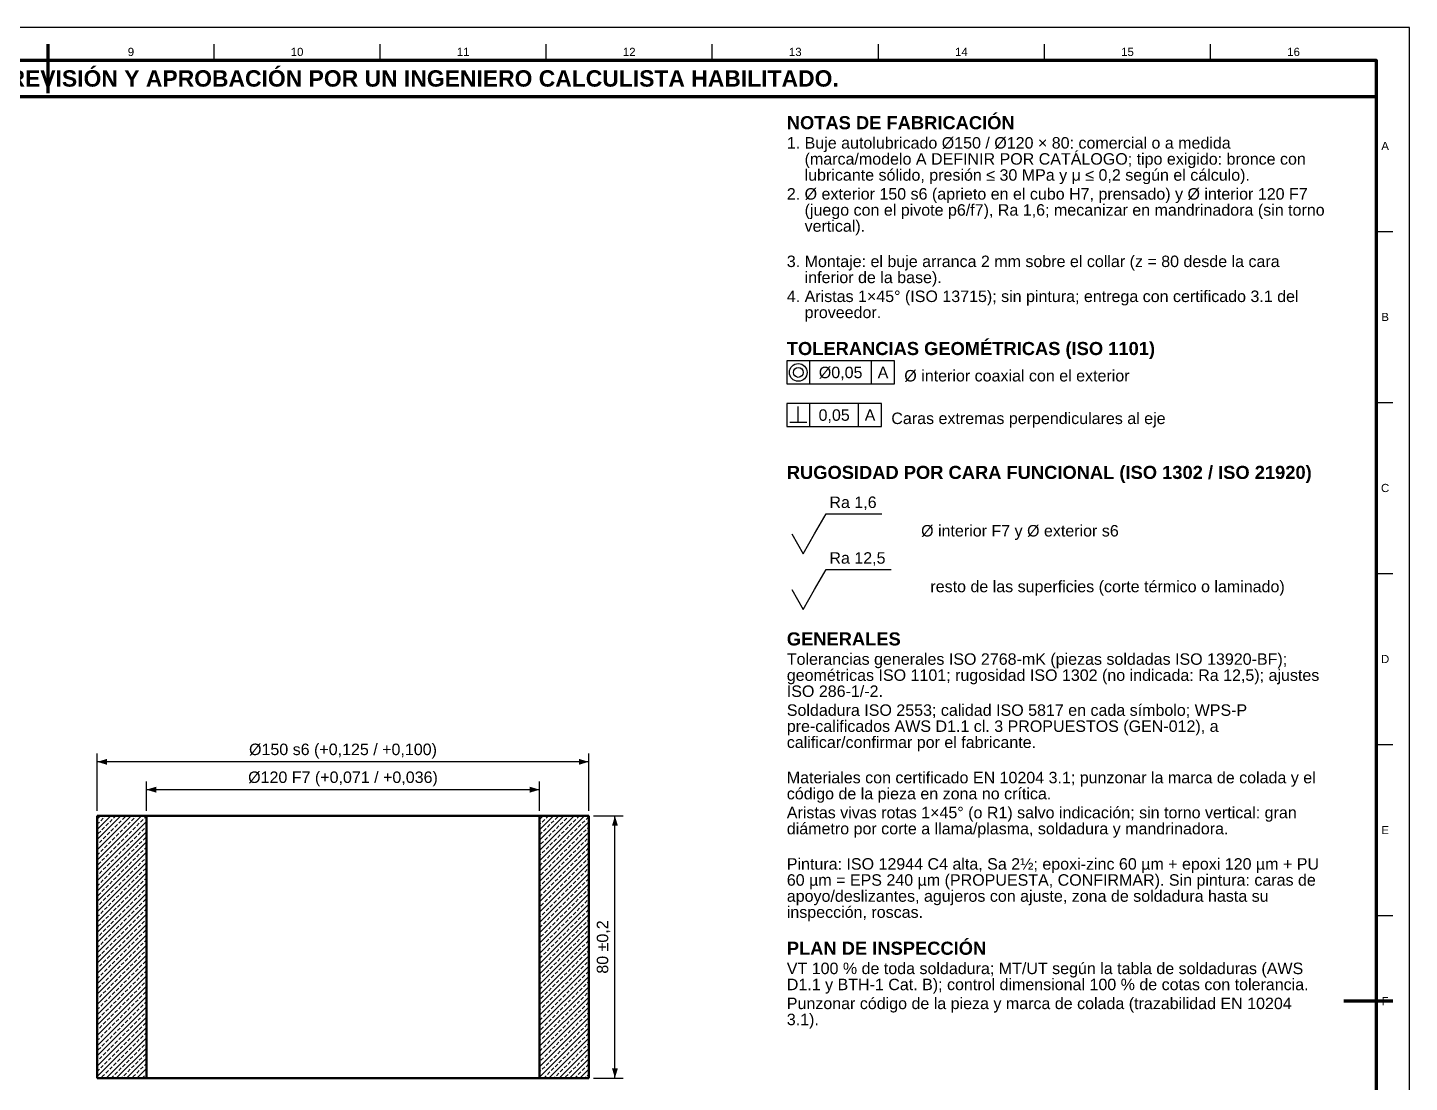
# Model space of a CAD drawing. Header units: millimetres. Extents: x 0 to 841, y 0 to 594.
# Drawn here: x 419.3 to 841, y 272.2 to 594 of the extents above; entities that cross this region are included whole.
import ezdxf
from ezdxf.enums import TextEntityAlignment as Align

# ---------------------------------------------------------------- set-up
doc = ezdxf.new("R2010")
doc.units = ezdxf.units.MM
for name, color, linetype, lineweight in [('ACH', 7, 'CONTINUOUS', 13), ('COTA', 7, 'CONTINUOUS', 25), ('FINA', 7, 'CONTINUOUS', 25), ('MARCO', 7, 'CONTINUOUS', 70), ('TXT', 7, 'CONTINUOUS', 25), ('VIS', 7, 'CONTINUOUS', 50)]:
    doc.layers.add(name, color=color, linetype=linetype, lineweight=lineweight)
doc.styles.add('STD', font='LiberationSans-Regular.ttf')
doc.styles.add('STDB', font='LiberationSans-Bold.ttf')

msp = doc.modelspace()

# ---------------------------------------------------------------- hatches: boundary and pattern name
at = {"layer": 'ACH'}
h = msp.add_hatch(dxfattribs=at)
h.set_pattern_fill('ANSI33', scale=0.35)
h.paths.add_polyline_path([(440.55, 273.5), (440.55, 353.5), (455.55, 353.5), (455.55, 273.5)])
h = msp.add_hatch(dxfattribs=at)
h.set_pattern_fill('ANSI33', scale=0.35)
h.paths.add_polyline_path([(590.55, 353.5), (590.55, 273.5), (575.55, 273.5), (575.55, 353.5)])

# ---------------------------------------------------------------- linework, layer by layer
at = {"layer": 'COTA'}
for p, q in [((658, 485.3), (658, 492.3)), ((676.86, 485.3), (676.86, 492.3)), ((654.5, 473.6), (654.5, 478.4)), ((658, 472.3), (658, 479.3)), ((672.9, 472.3), (672.9, 479.3)), ((651.9, 473.6), (657.1, 473.6)), ((440.55, 355), (440.55, 372.5)), ((590.55, 355), (590.55, 372.5)), ((590.55, 370), (440.55, 370)), ((455.55, 355), (455.55, 364)), ((575.55, 355), (575.55, 364)), ((575.55, 361.5), (455.55, 361.5)), ((592.05, 353.5), (601.05, 353.5)), ((598.55, 273.5), (598.55, 353.5)), ((592.05, 273.5), (601.05, 273.5))]:
    msp.add_line(p, q, dxfattribs=at)
for points in [[(651, 485.3), (683.86, 485.3), (683.86, 492.3), (651, 492.3)], [(651, 472.3), (679.9, 472.3), (679.9, 479.3), (651, 479.3)]]:
    msp.add_lwpolyline(points, close=True, dxfattribs=at)
for points in [[(659.5, 439.6), (663, 445.7), (679.99, 445.7)], [(652.5, 439.6), (656, 433.5), (659.5, 439.6)], [(659.5, 422.6), (663, 428.7), (682.82, 428.7)], [(652.5, 422.6), (656, 416.5), (659.5, 422.6)]]:
    msp.add_lwpolyline(points, dxfattribs=at)
for radius in [2.7, 1.5]:
    msp.add_circle((654.5, 488.8), radius, dxfattribs=at)
for points in [[(440.55, 370), (443.55, 369.1), (443.55, 370.9)], [(590.55, 370), (587.55, 370.9), (587.55, 369.1)], [(455.55, 361.5), (458.55, 360.6), (458.55, 362.4)], [(575.55, 361.5), (572.55, 362.4), (572.55, 360.6)], [(598.55, 353.5), (597.65, 350.5), (599.45, 350.5)], [(598.55, 273.5), (599.45, 276.5), (597.65, 276.5)]]:
    msp.add_solid(points, dxfattribs=at)
at = {"layer": 'FINA'}
for p, q in [((425.5, 584), (425.5, 589)), ((476.19, 584), (476.19, 589)), ((526.88, 584), (526.88, 589)), ((577.56, 584), (577.56, 589)), ((628.25, 584), (628.25, 589)), ((678.94, 584), (678.94, 589)), ((729.62, 584), (729.62, 589)), ((780.31, 584), (780.31, 589)), ((831, 531.82), (836, 531.82)), ((831, 479.64), (836, 479.64)), ((831, 427.45), (836, 427.45)), ((831, 375.27), (836, 375.27)), ((831, 323.09), (836, 323.09))]:
    msp.add_line(p, q, dxfattribs=at)
msp.add_lwpolyline([(0, 0), (841, 0), (841, 594), (0, 594)], close=True, dxfattribs=at)
at = {"layer": 'MARCO'}
for p, q in [((425.5, 589), (425.5, 574)), ((836, 297), (821, 297))]:
    msp.add_line(p, q, dxfattribs=at)
for points in [[(20, 10), (831, 10), (831, 584), (20, 584)], [(20, 573), (831, 573), (831, 584), (20, 584)]]:
    msp.add_lwpolyline(points, close=True, dxfattribs=at)
at = {"layer": 'VIS'}
for points in [[(440.55, 353.5), (440.55, 273.5)], [(455.55, 353.5), (440.55, 353.5)], [(455.55, 353.5), (455.55, 273.5)], [(575.55, 353.5), (574.95, 353.5), (574.35, 353.5), (573.75, 353.5), (573.15, 353.5), (572.55, 353.5), (571.95, 353.5), (571.35, 353.5), (570.75, 353.5), (570.15, 353.5), (569.55, 353.5), (568.95, 353.5), (568.35, 353.5), (567.75, 353.5), (567.15, 353.5), (566.55, 353.5), (565.95, 353.5), (565.35, 353.5), (564.75, 353.5), (564.15, 353.5), (563.55, 353.5), (562.95, 353.5), (562.35, 353.5), (561.75, 353.5), (561.15, 353.5), (560.55, 353.5), (559.95, 353.5), (559.35, 353.5), (558.75, 353.5), (558.15, 353.5), (557.55, 353.5), (556.95, 353.5), (556.35, 353.5), (555.75, 353.5), (555.15, 353.5), (554.55, 353.5), (553.95, 353.5), (553.35, 353.5), (552.75, 353.5), (552.15, 353.5), (551.55, 353.5), (550.95, 353.5), (550.35, 353.5), (549.75, 353.5), (549.15, 353.5), (548.55, 353.5), (547.95, 353.5), (547.35, 353.5), (546.75, 353.5), (546.15, 353.5), (545.55, 353.5), (544.95, 353.5), (544.35, 353.5), (543.75, 353.5), (543.15, 353.5), (542.55, 353.5), (541.95, 353.5), (541.35, 353.5), (540.75, 353.5), (540.15, 353.5), (539.55, 353.5), (538.95, 353.5), (538.35, 353.5), (537.75, 353.5), (537.15, 353.5), (536.55, 353.5), (535.95, 353.5), (535.35, 353.5), (534.75, 353.5), (534.15, 353.5), (533.55, 353.5), (532.95, 353.5), (532.35, 353.5), (531.75, 353.5), (531.15, 353.5), (530.55, 353.5), (529.95, 353.5), (529.35, 353.5), (528.75, 353.5), (528.15, 353.5), (527.55, 353.5), (526.95, 353.5), (526.35, 353.5), (525.75, 353.5), (525.15, 353.5), (524.55, 353.5), (523.95, 353.5), (523.35, 353.5), (522.75, 353.5), (522.15, 353.5), (521.55, 353.5), (520.95, 353.5), (520.35, 353.5), (519.75, 353.5), (519.15, 353.5), (518.55, 353.5), (517.95, 353.5), (517.35, 353.5), (516.75, 353.5), (516.15, 353.5), (515.55, 353.5), (514.95, 353.5), (514.35, 353.5), (513.75, 353.5), (513.15, 353.5), (512.55, 353.5), (511.95, 353.5), (511.35, 353.5), (510.75, 353.5), (510.15, 353.5), (509.55, 353.5), (508.95, 353.5), (508.35, 353.5), (507.75, 353.5), (507.15, 353.5), (506.55, 353.5), (505.95, 353.5), (505.35, 353.5), (504.75, 353.5), (504.15, 353.5), (503.55, 353.5), (502.95, 353.5), (502.35, 353.5), (501.75, 353.5), (501.15, 353.5), (500.55, 353.5), (499.95, 353.5), (499.35, 353.5), (498.75, 353.5), (498.15, 353.5), (497.55, 353.5), (496.95, 353.5), (496.35, 353.5), (495.75, 353.5), (495.15, 353.5), (494.55, 353.5), (493.95, 353.5), (493.35, 353.5), (492.75, 353.5), (492.15, 353.5), (491.55, 353.5), (490.95, 353.5), (490.35, 353.5), (489.75, 353.5), (489.15, 353.5), (488.55, 353.5), (487.95, 353.5), (487.35, 353.5), (486.75, 353.5), (486.15, 353.5), (485.55, 353.5), (484.95, 353.5), (484.35, 353.5), (483.75, 353.5), (483.15, 353.5), (482.55, 353.5), (481.95, 353.5), (481.35, 353.5), (480.75, 353.5), (480.15, 353.5), (479.55, 353.5), (478.95, 353.5), (478.35, 353.5), (477.75, 353.5), (477.15, 353.5), (476.55, 353.5), (475.95, 353.5), (475.35, 353.5), (474.75, 353.5), (474.15, 353.5), (473.55, 353.5), (472.95, 353.5), (472.35, 353.5), (471.75, 353.5), (471.15, 353.5), (470.55, 353.5), (469.95, 353.5), (469.35, 353.5), (468.75, 353.5), (468.15, 353.5), (467.55, 353.5), (466.95, 353.5), (466.35, 353.5), (465.75, 353.5), (465.15, 353.5), (464.55, 353.5), (463.95, 353.5), (463.35, 353.5), (462.75, 353.5), (462.15, 353.5), (461.55, 353.5), (460.95, 353.5), (460.35, 353.5), (459.75, 353.5), (459.15, 353.5), (458.55, 353.5), (457.95, 353.5), (457.35, 353.5), (456.75, 353.5), (456.15, 353.5), (455.55, 353.5)], [(590.55, 353.5), (575.55, 353.5)], [(575.55, 273.5), (575.55, 353.5)], [(590.55, 273.5), (590.55, 353.5)], [(455.55, 273.5), (440.55, 273.5)], [(575.55, 273.5), (574.95, 273.5), (574.35, 273.5), (573.75, 273.5), (573.15, 273.5), (572.55, 273.5), (571.95, 273.5), (571.35, 273.5), (570.75, 273.5), (570.15, 273.5), (569.55, 273.5), (568.95, 273.5), (568.35, 273.5), (567.75, 273.5), (567.15, 273.5), (566.55, 273.5), (565.95, 273.5), (565.35, 273.5), (564.75, 273.5), (564.15, 273.5), (563.55, 273.5), (562.95, 273.5), (562.35, 273.5), (561.75, 273.5), (561.15, 273.5), (560.55, 273.5), (559.95, 273.5), (559.35, 273.5), (558.75, 273.5), (558.15, 273.5), (557.55, 273.5), (556.95, 273.5), (556.35, 273.5), (555.75, 273.5), (555.15, 273.5), (554.55, 273.5), (553.95, 273.5), (553.35, 273.5), (552.75, 273.5), (552.15, 273.5), (551.55, 273.5), (550.95, 273.5), (550.35, 273.5), (549.75, 273.5), (549.15, 273.5), (548.55, 273.5), (547.95, 273.5), (547.35, 273.5), (546.75, 273.5), (546.15, 273.5), (545.55, 273.5), (544.95, 273.5), (544.35, 273.5), (543.75, 273.5), (543.15, 273.5), (542.55, 273.5), (541.95, 273.5), (541.35, 273.5), (540.75, 273.5), (540.15, 273.5), (539.55, 273.5), (538.95, 273.5), (538.35, 273.5), (537.75, 273.5), (537.15, 273.5), (536.55, 273.5), (535.95, 273.5), (535.35, 273.5), (534.75, 273.5), (534.15, 273.5), (533.55, 273.5), (532.95, 273.5), (532.35, 273.5), (531.75, 273.5), (531.15, 273.5), (530.55, 273.5), (529.95, 273.5), (529.35, 273.5), (528.75, 273.5), (528.15, 273.5), (527.55, 273.5), (526.95, 273.5), (526.35, 273.5), (525.75, 273.5), (525.15, 273.5), (524.55, 273.5), (523.95, 273.5), (523.35, 273.5), (522.75, 273.5), (522.15, 273.5), (521.55, 273.5), (520.95, 273.5), (520.35, 273.5), (519.75, 273.5), (519.15, 273.5), (518.55, 273.5), (517.95, 273.5), (517.35, 273.5), (516.75, 273.5), (516.15, 273.5), (515.55, 273.5), (514.95, 273.5), (514.35, 273.5), (513.75, 273.5), (513.15, 273.5), (512.55, 273.5), (511.95, 273.5), (511.35, 273.5), (510.75, 273.5), (510.15, 273.5), (509.55, 273.5), (508.95, 273.5), (508.35, 273.5), (507.75, 273.5), (507.15, 273.5), (506.55, 273.5), (505.95, 273.5), (505.35, 273.5), (504.75, 273.5), (504.15, 273.5), (503.55, 273.5), (502.95, 273.5), (502.35, 273.5), (501.75, 273.5), (501.15, 273.5), (500.55, 273.5), (499.95, 273.5), (499.35, 273.5), (498.75, 273.5), (498.15, 273.5), (497.55, 273.5), (496.95, 273.5), (496.35, 273.5), (495.75, 273.5), (495.15, 273.5), (494.55, 273.5), (493.95, 273.5), (493.35, 273.5), (492.75, 273.5), (492.15, 273.5), (491.55, 273.5), (490.95, 273.5), (490.35, 273.5), (489.75, 273.5), (489.15, 273.5), (488.55, 273.5), (487.95, 273.5), (487.35, 273.5), (486.75, 273.5), (486.15, 273.5), (485.55, 273.5), (484.95, 273.5), (484.35, 273.5), (483.75, 273.5), (483.15, 273.5), (482.55, 273.5), (481.95, 273.5), (481.35, 273.5), (480.75, 273.5), (480.15, 273.5), (479.55, 273.5), (478.95, 273.5), (478.35, 273.5), (477.75, 273.5), (477.15, 273.5), (476.55, 273.5), (475.95, 273.5), (475.35, 273.5), (474.75, 273.5), (474.15, 273.5), (473.55, 273.5), (472.95, 273.5), (472.35, 273.5), (471.75, 273.5), (471.15, 273.5), (470.55, 273.5), (469.95, 273.5), (469.35, 273.5), (468.75, 273.5), (468.15, 273.5), (467.55, 273.5), (466.95, 273.5), (466.35, 273.5), (465.75, 273.5), (465.15, 273.5), (464.55, 273.5), (463.95, 273.5), (463.35, 273.5), (462.75, 273.5), (462.15, 273.5), (461.55, 273.5), (460.95, 273.5), (460.35, 273.5), (459.75, 273.5), (459.15, 273.5), (458.55, 273.5), (457.95, 273.5), (457.35, 273.5), (456.75, 273.5), (456.15, 273.5), (455.55, 273.5)], [(590.55, 273.5), (575.55, 273.5)]]:
    msp.add_lwpolyline(points, dxfattribs=at)

# ---------------------------------------------------------------- texts
at = {"layer": 'TXT'}
for s, height, style, p in [('9', 2.5, 'STD', (450.84, 586.6)), ('10', 2.5, 'STD', (501.53, 586.6)), ('11', 2.5, 'STD', (552.22, 586.6)), ('12', 2.5, 'STD', (602.91, 586.6)), ('13', 2.5, 'STD', (653.59, 586.6)), ('14', 2.5, 'STD', (704.28, 586.6)), ('15', 2.5, 'STD', (754.97, 586.6)), ('16', 2.5, 'STD', (805.66, 586.6)), ('ESTOS PLANOS NO SON VÁLIDOS PARA FABRICACIÓN HASTA SU REVISIÓN Y APROBACIÓN POR UN INGENIERO CALCULISTA HABILITADO.', 5, 'STDB', (425.5, 578.5)), ('A', 2.5, 'STD', (833.6, 557.91)), ('B', 2.5, 'STD', (833.6, 505.73)), ('Ø0,05', 3.5, 'STD', (667.43, 488.8)), ('A', 3.5, 'STD', (680.36, 488.8)), ('0,05', 3.5, 'STD', (665.45, 475.8)), ('A', 3.5, 'STD', (676.4, 475.8)), ('C', 2.5, 'STD', (833.6, 453.55)), ('D', 2.5, 'STD', (833.6, 401.36)), ('E', 2.5, 'STD', (833.6, 349.18)), ('F', 2.5, 'STD', (833.6, 297))]:
    msp.add_text(s, height=height, dxfattribs=dict(at, style=style)).set_placement(p, align=Align.MIDDLE_CENTER)
for s, height, style, p in [('NOTAS DE FABRICACIÓN', 4, 'STDB', (651, 567)), ('1. Buje autolubricado Ø150 / Ø120 × 80: comercial o a medida', 3.5, 'STD', (651, 560.6)), ('    (marca/modelo A DEFINIR POR CATÁLOGO; tipo exigido: bronce con', 3.5, 'STD', (651, 555.7)), ('    lubricante sólido, presión ≤ 30 MPa y μ ≤ 0,2 según el cálculo).', 3.5, 'STD', (651, 550.8)), ('2. Ø exterior 150 s6 (aprieto en el cubo H7, prensado) y Ø interior 120 F7', 3.5, 'STD', (651, 545.03)), ('    (juego con el pivote p6/f7), Ra 1,6; mecanizar en mandrinadora (sin torno', 3.5, 'STD', (651, 540.13)), ('    vertical).', 3.5, 'STD', (651, 535.23)), ('3. Montaje: el buje arranca 2 mm sobre el collar (z = 80 desde la cara', 3.5, 'STD', (651, 524.45)), ('    inferior de la base).', 3.5, 'STD', (651, 519.55)), ('4. Aristas 1×45° (ISO 13715); sin pintura; entrega con certificado 3.1 del', 3.5, 'STD', (651, 513.78)), ('    proveedor.', 3.5, 'STD', (651, 508.88)), ('TOLERANCIAS GEOMÉTRICAS (ISO 1101)', 4, 'STDB', (651, 498.1)), ('RUGOSIDAD POR CARA FUNCIONAL (ISO 1302 / ISO 21920)', 4, 'STDB', (651, 460.3)), ('GENERALES', 4, 'STDB', (651, 409.5)), ('Tolerancias generales ISO 2768-mK (piezas soldadas ISO 13920-BF);', 3.5, 'STD', (651, 403.1)), ('geométricas ISO 1101; rugosidad ISO 1302 (no indicada: Ra 12,5); ajustes', 3.5, 'STD', (651, 398.2)), ('ISO 286-1/-2.', 3.5, 'STD', (651, 393.3)), ('Soldadura ISO 2553; calidad ISO 5817 en cada símbolo; WPS-P', 3.5, 'STD', (651, 387.53)), ('pre-calificados AWS D1.1 cl. 3 PROPUESTOS (GEN-012), a', 3.5, 'STD', (651, 382.63)), ('calificar/confirmar por el fabricante.', 3.5, 'STD', (651, 377.73)), ('Materiales con certificado EN 10204 3.1; punzonar la marca de colada y el', 3.5, 'STD', (651, 366.95)), ('código de la pieza en zona no crítica.', 3.5, 'STD', (651, 362.05)), ('Aristas vivas rotas 1×45° (o R1) salvo indicación; sin torno vertical: gran', 3.5, 'STD', (651, 356.28)), ('diámetro por corte a llama/plasma, soldadura y mandrinadora.', 3.5, 'STD', (651, 351.38)), ('Pintura: ISO 12944 C4 alta, Sa 2½; epoxi-zinc 60 µm + epoxi 120 µm + PU', 3.5, 'STD', (651, 340.6)), ('60 µm = EPS 240 µm (PROPUESTA, CONFIRMAR). Sin pintura: caras de', 3.5, 'STD', (651, 335.7)), ('apoyo/deslizantes, agujeros con ajuste, zona de soldadura hasta su', 3.5, 'STD', (651, 330.8)), ('inspección, roscas.', 3.5, 'STD', (651, 325.9)), ('PLAN DE INSPECCIÓN', 4, 'STDB', (651, 315.13)), ('VT 100 % de toda soldadura; MT/UT según la tabla de soldaduras (AWS', 3.5, 'STD', (651, 308.73)), ('D1.1 y BTH-1 Cat. B); control dimensional 100 % de cotas con tolerancia.', 3.5, 'STD', (651, 303.83)), ('Punzonar código de la pieza y marca de colada (trazabilidad EN 10204', 3.5, 'STD', (651, 298.05)), ('3.1).', 3.5, 'STD', (651, 293.15))]:
    msp.add_text(s, height=height, dxfattribs=dict(at, style=style)).set_placement(p, align=Align.TOP_LEFT)
at = {"layer": 'TXT', "style": 'STD'}
for s, p in [('Ø interior coaxial con el exterior', (686.86, 487.8)), ('Caras extremas perpendiculares al eje', (682.9, 474.8)), ('Ø interior F7 y Ø exterior s6', (691.99, 440.5)), ('resto de las superficies (corte térmico o laminado)', (694.82, 423.5))]:
    msp.add_text(s, height=3.5, dxfattribs=at).set_placement(p, align=Align.MIDDLE_LEFT)
for s, p in [('Ra 1,6', (664, 446.4)), ('Ra 12,5', (664, 429.4))]:
    msp.add_text(s, height=3.5, dxfattribs=at).set_placement(p, align=Align.BOTTOM_LEFT)
for s, rotation, p in [('Ø150 s6 (+0,125 / +0,100)', 360, (515.55, 371)), ('Ø120 F7 (+0,071 / +0,036)', 360, (515.55, 362.5)), ('80 ±0,2', 90, (597.55, 313.5))]:
    msp.add_text(s, height=3.5, rotation=rotation, dxfattribs=at).set_placement(p, align=Align.BOTTOM_CENTER)

doc.saveas('drawing.dxf')
